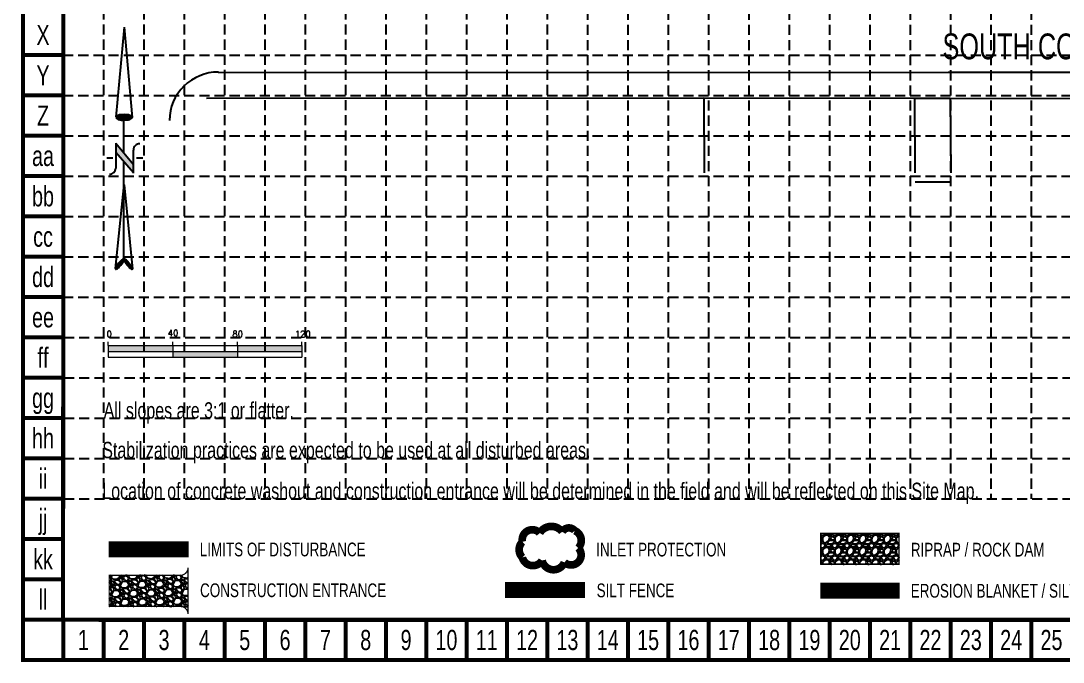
# Model space of a CAD drawing. Header units: feet. Extents: x 9897 to 20516, y 9531 to 20344.
# Drawn here: x 9897 to 10543, y 9531 to 9928 of the extents above; entities that cross this region are included whole.
import ezdxf
from ezdxf.enums import TextEntityAlignment as Align

# ---------------------------------------------------------------- set-up
doc = ezdxf.new("R2010")
doc.units = ezdxf.units.FT
doc.header["$MEASUREMENT"] = 0
doc.linetypes.add('ACAD_ISO02W100', pattern=[15, 12, -3])
doc.linetypes.add('HIDDEN', pattern=[0.375, 0.25, -0.125])
doc.layers.get('0').update_dxf_attribs({"lineweight": 18})
for name, color, linetype in [('BASE', 7, 'Continuous'), ('BDY-BC', 20, 'Continuous'), ('GRID', 254, 'HIDDEN'), ('LEGEND', 7, 'Continuous'), ('NARROW', 7, 'Continuous')]:
    doc.layers.add(name, color=color, linetype=linetype)
doc.layers.add('BDY-ADJ', color=6, linetype='Continuous', lineweight=25)
doc.layers.add('TEXT-STREET NAMES', color=5, linetype='Continuous', lineweight=35)
doc.styles.add('L120', font='simplex.shx', dxfattribs={"height": 4.8})
doc.styles.get("Standard").update_dxf_attribs({"font": 'ARIAL.TTF', "width": 0.7})

# ---------------------------------------------------------------- blocks, each defined once
blk = doc.blocks.new('North Arrow')
at = {"layer": 'NARROW'}
for p, q in [((32.43254981860446, 3.058265073213988), (32.43254981860446, 4.631385762768332)), ((0, 0), (22.36344290151465, 2.002084736559482)), ((0, 0), (22.3340256442134, -2.022002755547874)), ((28.76667448424996, -2.091662794246076), (34.01874137947743, 2.319861484284047)), ((36.17825519122562, 2.333068732823449), (30.46489879658111, 2.333068732823449)), ((36.15693846157228, 2.319861484284047), (31.03953994826952, -2.091662794246076)), ((39.10239171702415, 0.006637234364461619), (59.96415737125062, 2.108618273159664)), ((21.65859055236069, -0.04755806894536363), (21.65587945617517, -0.04755806894536363)), ((31.2002493849468, -0.04755806894536363), (21.65859055236069, -0.04755806894536363)), ((28.76667448424996, -2.091662794246076), (34.95439482978327, -2.091662794246076)), ((57.4539157862273, -0.04755806894536363), (33.41071549255503, -0.04755806894536363)), ((59.8310793026576, -2.141789640390925), (39.04486644576536, -0.007715046158409677)), ((57.69334596529006, -0.02703537367779063), (57.76929195033517, -0.01344045038422337)), ((57.76514189648879, -0.05039075473177945), (57.69334596529006, -0.02703537367779063)), ((32.43254981860446, -4.261561808689294), (32.43254981860446, -2.800806882678444))]:
    blk.add_line(p, q, dxfattribs=at)
blk.add_lwpolyline([(22.36469003275943, -2.029144276148145), (22.58571216360451, -1.926685835660464, 0.09157658552841703), (22.86600292222374, -1.437143250313966, 0.04830551554414139), (23.03449076013294, -0.7510674610057322), (23.07365352004581, -0.007926344824227272), (23.0138871940153, 0.8191116749912908, 0.04830551554426889), (22.86600292222374, 1.421290560665511, 0.0915765855283463), (22.58571216360451, 1.91083314601201), (22.36469003275943, 2.01329158649969), (22.14366790191434, 1.91083314601201, 0.09157658552851158), (21.86337714329511, 1.421290560665511, 0.04830551554418233), (21.71549287155813, 0.8191116749912908), (21.65572654552761, -0.007926344824227272), (21.71549287155813, -0.8349643646397453, 0.04830551554422624), (21.86337714329511, -1.437143250313966, 0.09157658552816902), (22.14366790191434, -1.926685835660464)], format="xyb", close=True, dxfattribs=at)
for points in [[(57.45558378554506, -0.03134526075882604), (57.43996657389744, 0.0836624617477355, -0.06681784727068599), (57.67471216397553, 0.4712181194372533, -0.03073031192727785), (58.00862399094058, 0.8372912985578296), (58.52165351551321, 1.292257312707079), (59.07299621394941, 1.699951556056476, -0.03073031192742202), (59.50028108291463, 1.950818694931513, -0.06681784727061153), (59.92804734067704, 2.100220530974184), (60.03732810972451, 2.061125939999329)], [(60.03732810972451, 2.061125939999329), (60.05294532137214, 1.946118217492767, -0.06681784727066456), (59.81819973129404, 1.558562559803249, -0.03073031192683177), (59.43379851860755, 1.137137013811298), (58.97125837981093, 0.7375233665334235), (58.41991568137473, 0.3298291232385964, -0.03073031192764033), (57.99263081235495, 0.07896198436355917, -0.03669233332525137), (57.76236303227506, -0.01733721801429056)], [(57.45558378554506, -0.03527464659782709), (57.43996657389744, -0.150282369049819, 0.06681784727068599), (57.67471216397553, -0.5378380267393368, 0.03073031192727785), (58.00862399094058, -0.903911205859913), (58.52165351551321, -1.358877220063732), (59.07299621394941, -1.766571463358559, 0.03073031192742202), (59.50028108291463, -2.017438602233597, 0.06681784727061153), (59.92804734067704, -2.166840438276267), (60.03732810972451, -2.127745847301412)], [(60.03732810972451, -2.127745847301412), (60.05294532137214, -2.012738124794851, 0.06681784727066456), (59.81819973129404, -1.625182467105333, 0.03073031192683177), (59.43379851860755, -1.203756921113381), (58.97125837981093, -0.804143273835507), (58.41991568137473, -0.3964490305406798, 0.03073031192764033), (57.99263081235495, -0.1455818916656426, 0.03669233332525137), (57.76236303227506, -0.04928268934236257)]]:
    blk.add_lwpolyline(points, format="xyb", dxfattribs=at)
for centre, start, end in [((30.46491631666868, 3.862994872579293), 178.8769027564139, 270), ((34.95439482978327, -3.621588933947351), 358.8769027564139, 90)]:
    blk.add_arc(centre, 1.529926139739004, start, end, dxfattribs=at)
for points in [[(23.02743242273209, -0.7618279882990464), (21.67003612299595, -0.04525802260104683), (23.06525461068304, -0.04525802260104683), (21.71626324154204, 0.8195677980802429)], [(23.06525461068304, -0.04525802260104683), (21.71626324154204, 0.8195677980802429), (23.01902749208239, 0.7489697719211108), (21.85494459723486, 1.41965102062386)], [(23.01902749208239, 0.7489697719211108), (21.85494459723486, 1.41965102062386), (22.86773874044229, 1.437300527177285), (22.14491470462235, 1.910307302568981)], [(22.86773874044229, 1.437300527177285), (22.14491470462235, 1.910307302568981), (22.58617356370451, 1.910307302568981), (22.35503797086494, 2.002084736559482)], [(31.04573626156707, -2.092600781761575), (36.15173163068903, 2.358604768796795), (28.74698772917327, -2.064361571265181), (34.01267678058502, 2.358604768796795)], [(57.44388876337325, 0.08001449623407098), (57.69525844847522, -0.01106567331589758), (57.49810575425727, 0.2124947428819723), (57.77083364797363, -0.01106567331589758)], [(57.450460519849, -0.04004572727353661), (57.68868669199946, -0.016585683588346), (57.44388876337325, 0.08001449623407098), (57.69525844847522, -0.01106567331589758)], [(57.49810575425727, 0.2124947428819723), (57.77083364797363, -0.01106567331589758), (57.59996797960412, 0.3891350717640307), (57.940056377156, 0.06345446541672572)], [(57.59996797960412, 0.3891350717640307), (57.940056377156, 0.06345446541672572), (57.68211493557828, 0.4981552747267415), (58.06984856753843, 0.1324545938769006)], [(57.68211493557828, 0.4981552747267415), (58.06984856753843, 0.1324545938769006), (57.83819415180915, 0.663755583063903), (58.29493122679196, 0.2580348277115263)], [(57.83819415180915, 0.663755583063903), (58.29493122679196, 0.2580348277115263), (58.02877508955135, 0.8569559427633067), (58.51837094691291, 0.405695102581376)], [(58.02877508955135, 0.8569559427633067), (58.51837094691291, 0.405695102581376), (58.26042950528063, 1.069476338470849), (58.73031009321494, 0.5657754006460891)], [(58.26042950528063, 1.069476338470849), (58.73031009321494, 0.5657754006460891), (58.51837094691291, 1.297176762400341), (59.04904028220699, 0.8114158579883224)], [(58.51837094691291, 1.297176762400341), (59.04904028220699, 0.8114158579883224), (58.69580837170361, 1.422756996180397), (59.26097942850902, 0.9949561996836565)], [(59.26426530671961, 0.9963362022790534), (58.69416543257103, 1.419996991044172), (59.44663154890804, 1.149516487475921), (59.00303798687673, 1.64907741756906)], [(59.44663154890804, 1.149516487475921), (59.00303798687673, 1.64907741756906), (59.61749721722299, 1.335816834307479), (59.27576588053853, 1.822957741314895)], [(59.61749721722299, 1.335816834307479), (59.27576588053853, 1.822957741314895), (59.80972109409777, 1.551097235151246), (59.4926338442383, 1.954057985367399)], [(59.80972109409777, 1.551097235151246), (59.4926338442383, 1.954057985367399), (59.93129858887187, 1.730497569169529), (59.69471535579942, 2.039618144699489)], [(59.93129858887187, 1.730497569169529), (59.69471535579942, 2.039618144699489), (60.05287608364597, 1.941637962281675), (59.93129858887187, 2.103098262887215)], [(60.05287608364597, 1.941637962281675), (59.93129858887187, 2.103098262887215), (60.03644669248388, 2.064458190925507)], [(22.86773874044229, -1.439569039612252), (21.72466817219174, -0.8747848301754857), (23.02743242273209, -0.7618279882990464), (21.67003612299595, -0.04525802260104683)], [(22.5777686330548, -1.930225321557373), (21.86334952788457, -1.446628842222708), (22.86773874044229, -1.439569039612252), (21.72466817219174, -0.8747848301754857)], [(22.36344290151465, -2.014942952937417), (22.14491470462235, -1.930225321557373), (22.5777686330548, -1.930225321557373), (21.86334952788457, -1.446628842222708)], [(57.4373170068975, -0.1421659174229717), (57.68868669199946, -0.02210569386079442), (57.450460519849, -0.04004572727353661), (57.68868669199946, -0.016585683588346)], [(57.45703227632475, -0.1932260124704044), (57.69525844847522, -0.02762570418781252), (57.4373170068975, -0.1421659174229717), (57.68868669199946, -0.02210569386079442)], [(57.52603571929285, -0.3257062591183058), (57.76426189149788, -0.05108574781843345), (57.45703227632475, -0.1932260124704044), (57.69525844847522, -0.02762570418781252)], [(57.63446970111545, -0.4802665469105705), (57.90062583830149, -0.1021458429204358), (57.52603571929285, -0.3257062591183058), (57.76426189149788, -0.05108574781843345)], [(57.78397716092513, -0.6624268860650773), (58.09120677609826, -0.2001260253382497), (57.63446970111545, -0.4802665469105705), (57.90062583830149, -0.1021458429204358)], [(57.97455809866733, -0.8735672791772231), (58.33600470472447, -0.3477863002626691), (57.78397716092513, -0.6624268860650773), (58.09120677609826, -0.2001260253382497)], [(58.24071423585337, -1.113687726247008), (58.61366141578401, -0.5423666625029), (57.97455809866733, -0.8735672791772231), (58.33600470472447, -0.3477863002626691)], [(58.61366141578401, -1.433848322321865), (58.92746278743289, -0.771447089027788), (58.24071423585337, -1.113687726247008), (58.61366141578401, -0.5423666625029)], [(58.91431927448139, -1.64498871543401), (59.20019068109468, -1.004667523229728), (58.61366141578401, -1.433848322321865), (58.92746278743289, -0.771447089027788)], [(59.11804372517508, -1.794028992899257), (59.56985198281473, -1.35518817585762), (58.91760515269198, -1.651888728247286), (59.20019068109468, -1.011567536097573)], [(59.34805520177179, -1.927889242142555), (59.81300697236293, -1.62152867174882), (59.11804372517508, -1.794028992899257), (59.56985198281473, -1.35518817585762)], [(59.53699320043597, -1.324828119304584), (59.41377276652929, -1.18406785724801), (59.20840537670301, -1.014327541233797)], [(59.58299549571166, -2.052089473381784), (59.92801271066128, -1.787128980031412), (59.34805520177179, -1.927889242142555), (59.81300697236293, -1.62152867174882)], [(59.78343406819477, -2.12522960951901), (60.04630432717022, -2.007929391147627), (59.58299549571166, -2.052089473381784), (59.92801271066128, -1.787128980031412)], [(59.92308389326354, -2.166629686616943), (60.03808963156189, -2.132129622386856), (59.78343406819477, -2.12522960951901), (60.04630432717022, -2.007929391147627)]]:
    blk.add_solid(points, dxfattribs=at)
blk = doc.blocks.new('scale')
h = blk.add_hatch(color=7)
h.paths.add_polyline_path([(1.562058031759079, -6.672398720455021), (1.56205803175817, -3.068643953940409), (-38.43794196824183, -3.068643953940409), (-38.43794196824183, -6.67239872045684)])
h.paths.add_polyline_path([(1.562058031759079, -6.672398720453202), (1.56205803175817, -10.27615348697145), (41.56205803175817, -10.27615348697145), (41.56205803175726, -6.672398720458659)])
h.paths.add_polyline_path([(41.56205803175817, -3.068643953940409), (41.56205803175726, -6.672398720458659), (81.56205803175908, -6.672398720453202), (81.56205803175817, -3.068643953940409)])
at = {"color": 7}
for p, q in [((-38.43794196824183, -3.068643953940409), (-38.43794196824183, -0.6686439539407729)), ((-38.43794196824183, -3.068643953940409), (1.56205803175817, -3.068643953940409)), ((-38.43794196824183, -3.068643953940409), (-38.43794196824183, -10.27615348697145)), ((1.56205803175817, -3.068643953940409), (1.56205803175817, -0.6686439539407729)), ((1.56205803175817, -3.068643953940409), (81.56205803175817, -3.068643953940409)), ((1.56205803175817, -3.068643953940409), (1.56205803175817, -10.27615348697145)), ((41.56205803175817, -3.068643953940409), (41.56205803175817, -0.6686439539407729)), ((41.56205803175817, -3.068643953940409), (41.56205803175817, -10.27615348697145)), ((81.56205803175817, -3.068643953940409), (81.56205803175817, -0.6686439539407729)), ((81.56205803175817, -3.068643953940409), (81.56205803175817, -10.27615348697145)), ((-38.43794196824183, -6.672398720453202), (81.56205803175817, -6.672398720455021)), ((-38.43794196824183, -10.27615348697145), (1.56205803175817, -10.27615348697145)), ((1.56205803175817, -10.27615348697145), (81.56205803175817, -10.27615348697145))]:
    blk.add_line(p, q, dxfattribs=at)
at = {"color": 7, "style": 'L120'}
for s, p in [('40', (-1.584930042246015, 2.778773312977137)), ('0', (-39.49903400767744, 2.193389065856536)), ('80', (38.45060770427972, 2.193389065856536)), ('120', (77.16673778895802, 2.193409994861213))]:
    blk.add_text(s, height=3.84, dxfattribs=at).set_placement(p)

msp = doc.modelspace()

# ---------------------------------------------------------------- hatches: boundary and pattern name
at = {"layer": 'LEGEND', "linetype": 'ACAD_ISO02W100'}
h = msp.add_hatch(dxfattribs=at)
h.set_pattern_fill('GRAVEL', color=240, scale=7.618050000000003, style=0)
h.set_pattern_definition([(228.0128, (9850.3079559021, 9206.792193903259), (-60.94438653249249, -68.5624602204311), [1.0249019748, -101.4654783384]), (184.9697, (9849.6223314021, 9206.030388903235), (91.41660801051395, 7.617983776345073), [1.758763967400001, -174.11757944625]), (132.5103999999999, (9847.870179902102, 9205.87802790325), (76.18042929190197, -83.7986160779845), [1.240127123400001, -122.7727375776001]), (267.2737, (9844.899140402102, 9203.97351540323), (7.618019662846628, 152.3610022471227), [1.601603595900001, -158.5587255219001]), (292.8337, (9844.822959902102, 9202.37372490323), (-38.09032546011542, 91.41657266474371), [1.570499097750002, -155.4796239826502]), (357.2737, (9845.432403902101, 9200.926295403238), (-152.3610022471227, 7.618019662846632), [1.601603595900001, -158.5587255219001]), (37.6942, (9847.032194402102, 9200.850114903233), (-99.03470595928503, -76.18042690603319), [2.11803882345, -209.68567592445]), (72.2553, (9848.7081654021, 9202.14518340324), (53.32643199082796, 167.5970712893917), [1.999646708400003, -197.9650926940502]), (121.4296, (9849.317609402102, 9204.049695903235), (-60.94446272836728, 99.03461218775224), [1.607027647500001, -159.0959123176501]), (175.2364, (9848.4796239021, 9205.420944903246), (83.79855720910994, -7.617985495390117), [1.834670217599986, -89.89880257214924]), (222.3974, (9846.6512919021, 9205.573305903257), (-91.41665600084347, -83.79848968038766), [2.3726264364, -234.8901924187501]), (138.8141, (9852.441009902102, 9203.897334903251), (-53.32637244891328, 45.70827953291079), [0.8098063330500005, -80.17116978420005]), (171.4692, (9851.831565902101, 9204.430598403233), (99.03463693363591, -15.23616025907863), [1.540651577849987, -152.5248718735484]), (225, (9850.3079559021, 9204.65913990325), (-8.457734512745677e-16, -7.618052357397592), [1.07735224905, -9.696193095600009]), (203.1986, (9849.774692402101, 9205.573305903257), (38.09024794820832, 15.23611009593392), [0.5801754519000004, -57.43716405075003]), (291.8014, (9849.241428902102, 9205.344764403242), (-7.61804931818947, 22.8541520798097), [0.8204868391500002, -40.20396938910002]), (30.9638, (9849.5461509021, 9204.582959403244), (22.85413493369109, 15.23611891973748), [1.332617868449988, -43.08786601514961]), (161.5651, (9850.688858402102, 9205.268583903237), (15.23610331075092, -7.618037835670749), [0.963614762550001, -23.12677715535002]), (16.38950000000001, (9844.822959902102, 9205.344764403242), (76.18051674761226, 22.8540944630288), [1.34991846, -133.64227035225]), (70.3462, (9846.118028402101, 9205.725666903241), (-30.47216379424033, -83.79856626915499), [1.13250693105, -112.1179500144]), (293.1986, (9850.688858402102, 9206.792193903259), (-15.23611009593392, 38.09024794820832), [1.160343285750001, -56.85699621690004]), (343.6105, (9851.145941402103, 9205.725666903241), (-76.18051674761226, 22.85409446302881), [1.349918459999988, -133.6422703522485]), (339.444, (9844.822959902102, 9200.621573403245), (-38.09026405181641, 15.23606950053945), [1.301772384, -63.7868772882]), (294.7751, (9846.041847902101, 9200.16449040324), (-38.09019049727917, 83.79857606774151), [1.090737162899988, -107.9831391061492]), (66.80140000000002, (9850.765038902102, 9199.174143903227), (15.23611009593393, 38.09024794820832), [1.160343285750001, -56.85699621690001]), (17.35400000000001, (9851.222121902101, 9200.240670903246), (-99.03466538158067, -30.47215811793509), [1.27702133955, -126.4247698032]), (69.444, (9847.032194402102, 9199.174143903227), (-15.23606950053948, -38.0902640518164), [0.6508861920000008, -64.43776348020005]), (101.3098999999995, (9850.3079559021, 9199.174143903227), (-7.61803196168872, 30.47220573053302), [0.3884443694999988, -38.45613732344986]), (165.9638, (9850.2317754021, 9199.555046403226), (22.85415415937714, -7.618035200880841), [1.57049909775, -29.83952094750001]), (186.009, (9848.7081654021, 9199.935948903225), (76.18049810238978, 7.618044800542546), [1.455428452500001, -144.0872111101501]), (303.6901, (9849.5461509021, 9203.897334903251), (-7.618060166342505, 15.23609663107859), [1.098690407100001, -26.36857738845002]), (353.1572, (9850.155594902102, 9202.983168903243), (129.5068451661838, -15.23616092859073), [1.918179281700001, -189.89942131215]), (60.94540000000001, (9852.060107402101, 9202.754627403227), (-30.47220020720548, -53.32635292967112), [0.7843239558000004, -77.64830016570005]), (90, (9852.441009902102, 9203.440251903246), (-7.618050000000003, 7.618050000000003), [0.4570830000000001, -7.160967000000002]), (120.2564, (9848.5558044021, 9200.16449040324), (30.47216104740727, -53.32636870882417), [1.0583299782, -104.775003036]), (48.01279999999999, (9848.022540902102, 9201.078656403248), (60.94438653249249, 68.5624602204311), [2.0498039496, -100.4405763636]), (0, (9849.393789902102, 9202.602266403244), (7.618050000000003, 7.618050000000003), [1.980693000000001, -5.637357000000001]), (325.3048, (9851.374482902102, 9202.602266403244), (-76.18045626467992, 53.32641558832107), [1.2045203577, -119.2474239957]), (254.0546, (9852.364829402102, 9201.916641903252), (-7.618049156654296, -30.47220096484243), [1.109203316100001, -54.35103866940003]), (207.646, (9852.060107402101, 9200.850114903233), (-144.7429180588846, -76.18055875930848), [1.805973023250001, -178.7916264057]), (175.4261, (9850.460316902101, 9200.012129403229), (-99.03465425324978, 7.618010394985197), [1.910599321949983, -189.1491271856984])])
h.paths.add_polyline_path([(10392.357049058, 9591.522854805648), (10440.83734156578, 9591.436707614082), (10440.83734156578, 9610.481832614056), (10392.357049058, 9610.40873113405)])
at = {"layer": 'LEGEND'}
h = msp.add_hatch(dxfattribs=at)
h.set_pattern_fill('GRAVEL', color=4, scale=7.701447600000002, angle=-43.93425516442545, style=0)
h.set_pattern_definition([(184.0785448355745, (-813.5051927483619, 4906.610031711934), (-92.46037227595234, -7.166736209678249), [1.0361219543136, -102.5762583117888]), (141.0354448355745, (-814.5386925728417, 4906.536338735717), (71.89658902189623, -58.57613632958984), [1.778017804516802, -176.0237087370301]), (88.57614483557452, (-815.921164236479, 4907.654425239502), (-3.317829439073703, -114.4421667949971), [1.253703251908802, -124.1167759679233]), (223.3394448355745, (-819.4200191292584, 4908.35187271091), (112.4163647707931, 105.5783666690362), [1.6191369405288, -160.2945263065609]), (248.8994448355745, (-820.5976181282495, 4907.240628344195), (36.39163671407947, 93.27072114286294), [1.587691929978, -157.1817167083549]), (313.3394448355745, (-821.1691984721983, 4905.759389520233), (-105.5783666690362, 112.4163647707931), [1.619136940528801, -160.2945263065609]), (353.7599448355745, (-820.0579541054722, 4904.581790521227), (-125.5343435920514, 14.00485331469946), [2.141225774780401, -211.9811822714126]), (28.32104483557454, (-817.9294161783073, 4904.3490531014), (156.3800115809516, 84.60936346974917), [2.021537577628801, -200.1322894982797]), (77.49534483557453, (-816.1498500902962, 4905.308095161602), (25.09687449651502, 114.8473413578988), [1.62462037121999, -160.8375938840736]), (131.3021448355745, (-815.7980876800793, 4906.894178494921), (55.66355798014249, -64.32471181375107), [1.8547550284032, -90.8829578845188]), (178.4631448355746, (-817.0222796881826, 4908.28754386164), (-125.3317742821087, 3.115236507168072), [2.398600452124802, -237.4616218936502]), (94.87984483557395, (-813.9828222860342, 4903.006332309819), (-6.761593420982082, 70.68116068412658), [0.8186715813275983, -81.04883311657419]), (127.5349448355745, (-814.0524636962546, 4903.822039983562), (61.41212692551245, -80.55791057722499), [1.5575176582812, -154.1946178393237]), (181.0657448355745, (-815.0013768414356, 4905.057125694743), (-5.343516271648014, -5.546094634825442), [1.08914642103959, -9.802340893699123]), (159.2643448355745, (-814.7483815915584, 4906.096702868234), (38.41749941699672, -15.62537846410303), [0.5865268463208001, -58.06594984667399]), (247.8671448355745, (-815.2969135344028, 4906.304366103938), (10.484452890925, 21.98179440978342), [0.8294690108628004, -40.64409705399122]), (347.0295448355745, (-815.6094212794669, 4905.536016227349), (27.32531029424611, -4.938333675242777), [1.3472065272204, -43.55956475889482]), (117.6308448355745, (-814.29659102605, 4905.233637397335), (5.748682161778336, -16.23311562117743), [0.9741638083715953, -23.37995450526109]), (332.4552448355745, (-818.5136474271931, 4909.403604582437), (71.4914462776398, -36.7969196045251), [1.36469651472, -135.1053015224221]), (26.4119448355745, (-817.3036359001198, 4908.772511743292), (-80.96301752662951, -39.63300087211785), [1.1449049016636, -113.3453465198209]), (249.2643448355745, (-813.2278881024286, 4906.342855981037), (15.62537846410303, 38.41749941699672), [1.173045991193999, -57.47943070180076]), (299.6762448355745, (-813.6432145738472, 4905.245792095345), (-39.43043647941019, 70.07339625202805), [1.36469651472, -135.1053015224221]), (295.5097448355746, (-821.826626490416, 4905.965026972895), (-17.04346697994144, 37.80974657982218), [1.316023365888, -64.48517573430239]), (250.8408448355745, (-821.2598625005194, 4904.777299058896), (31.04825780998855, 87.72457243599095), [1.1026778644728, -109.1652703132068]), (22.86714483557454, (-818.5159417913455, 4900.743327916266), (37.80976483855827, 17.04342678144042), [1.173045991194001, -57.47943070180083]), (333.4197448355745, (-817.4350841696978, 4901.199170047764), (-93.47324823495836, 47.28135964102321), [1.2910013626356, -127.8087883357824]), (25.50974483557454, (-821.2335273214594, 4903.361650079119), (-37.80974657982218, -17.04346697994141), [0.6580116829440004, -65.14318741724642]), (57.37564483557452, (-818.8487073664655, 4901.063938793367), (15.82798270562809, 27.52787781183789), [0.3926968131240001, -38.8771308267804]), (122.0295448355745, (-818.6369925647487, 4901.394678585458), (11.29477754630379, -21.57662891635096), [1.587691929977998, -30.16618517681997]), (142.0747448355744, (-819.4790354175566, 4902.740686154994), (60.80443877548701, -47.88905571670926), [1.47136156398, -145.6645868949349]), (259.7558448355745, (-816.0903375950948, 4905.036867864704), (5.140926553256077, 16.43570513360506), [1.1107181757672, -26.6572439198604]), (309.2229448355745, (-816.2878719157816, 4903.943855545013), (83.59650412372876, -101.931975311596), [1.939178296994385, -191.9783202401974]), (17.01114483557456, (-815.0616541246782, 4902.441594102932), (-59.58897620689577, -17.44859394525701), [0.7929102391055978, -78.49834471488217]), (46.06574483557452, (-814.3034331631206, 4902.673566734683), (-0.2025783004897852, 10.88960753669581), [0.462086856, -7.239360744000002]), (76.3221448355745, (-819.4296518373922, 4903.013939234937), (-15.22027213351294, -60.19669520051566), [1.069915906382401, -105.9220135955521]), (4.078544835574532, (-819.1766565875187, 4904.053516408424), (92.46037227595234, 7.166736209678265), [2.072243908627199, -101.5401363574751]), (316.0657448355745, (-817.1096569385481, 4904.200902360887), (10.88960753669581, 0.2025783004897866), [2.002376376000001, -5.699071224000001]), (281.3705448355745, (-815.6676727797167, 4902.811588560172), (-18.05624901352444, 92.25781368360651), [1.217706685826401, -120.5528694794424]), (210.1203448355745, (-815.4275970159324, 4901.617783297153), (-26.92015145379992, -16.84085835023919), [1.121346173455201, -54.94603951378083]), (163.7117448355745, (-816.3975327792105, 4901.055070873284), (-158.810929595954, 46.06578337567912), [1.825743675293989, -180.7489242105612]), (131.4918448355745, (-818.1499989001022, 4901.567138722018), (-66.75572420012612, 75.01175710403739), [1.9315153566324, -191.2198123675225])])
edge = h.paths.add_edge_path()
edge.add_line((10000.22538870961, 9560.47549401433), (10000.22538870961, 9589.359006741668))
edge.add_arc((9995.41147088915, 9589.35900674166), 4.813917820455956, -89.96094406197471, 9.231371222995222e-11, ccw=False)
edge.add_line((9995.414752318657, 9584.545090039606), (9951.29814614105, 9584.541094106484))
edge.add_line((9951.29814614105, 9584.541094106484), (9951.29814614105, 9565.270988689344))
edge.add_line((9951.29814614105, 9565.270988689343), (9995.408189459667, 9565.289410716365))
edge.add_arc((9995.411470889168, 9560.475494014328), 4.813917820438199, 2.5920599000528455e-11, 90.0390559379598, ccw=False)

# ---------------------------------------------------------------- linework, layer by layer
at = {"layer": 'BASE', "const_width": 2.5}
for points in [[(9897.835646087433, 9531.974533368671), (11497.83564608743, 9531.974533368671), (11497.83564608743, 10531.97453336867), (9897.835646087433, 10531.97453336867)], [(9922.78104091933, 9556.96798653512), (11472.90548956443, 9556.924632954928), (11472.87318095228, 10506.98649369909), (9923.096056785607, 10507.01527359462)]]:
    msp.add_lwpolyline(points, close=True, dxfattribs=at)
for points in [[(9922.835646087433, 9906.974533368671), (9897.835646087433, 9906.974533368671)], [(9922.835646087433, 9881.974533368671), (9897.835646087433, 9881.974533368671)], [(9922.835646087433, 9856.974533368671), (9897.835646087433, 9856.974533368671)], [(9922.835646087433, 9831.974533368671), (9897.835646087433, 9831.974533368671)], [(9922.835646087433, 9806.974533368671), (9897.835646087433, 9806.974533368671)], [(9922.835646087433, 9781.974533368671), (9897.835646087433, 9781.974533368671)], [(9922.835646087433, 9756.974533368671), (9897.835646087433, 9756.974533368671)], [(9922.835646087433, 9731.974533368671), (9897.835646087433, 9731.974533368671)], [(9922.835646087433, 9706.974533368671), (9897.835646087433, 9706.974533368671)], [(9922.835646087433, 9681.974533368671), (9897.835646087433, 9681.974533368671)], [(9922.835646087433, 9656.974533368671), (9897.835646087433, 9656.974533368671)], [(9922.835646087433, 9631.974533368671), (9897.835646087433, 9631.974533368671)], [(9922.835646087433, 9606.974533368671), (9897.835646087433, 9606.974533368671)], [(9922.835646087433, 9581.974533368671), (9897.835646087433, 9581.974533368671)], [(9922.835646087433, 9556.974533368671), (9897.835646087433, 9556.974533368671)], [(9922.835646087433, 9531.974533368671), (9922.835646087433, 9556.974533368671)], [(9947.835646087433, 9531.974533368671), (9947.835646087433, 9556.974533368671)], [(9972.835646087433, 9531.974533368671), (9972.835646087433, 9556.974533368671)], [(9997.835646087433, 9531.974533368671), (9997.835646087433, 9556.974533368671)], [(10022.83564608743, 9531.974533368671), (10022.83564608743, 9556.974533368671)], [(10047.83564608743, 9531.974533368671), (10047.83564608743, 9556.974533368671)], [(10072.83564608743, 9531.974533368671), (10072.83564608743, 9556.974533368671)], [(10097.83564608743, 9531.974533368671), (10097.83564608743, 9556.974533368671)], [(10122.83564608743, 9531.974533368671), (10122.83564608743, 9556.974533368671)], [(10147.83564608743, 9531.974533368671), (10147.83564608743, 9556.974533368671)], [(10172.83564608743, 9531.974533368671), (10172.83564608743, 9556.974533368671)], [(10197.83564608743, 9531.974533368671), (10197.83564608743, 9556.974533368671)], [(10222.83564608743, 9531.974533368671), (10222.83564608743, 9556.974533368671)], [(10247.83564608743, 9531.974533368671), (10247.83564608743, 9556.974533368671)], [(10272.83564608743, 9531.974533368671), (10272.83564608743, 9556.974533368671)], [(10297.83564608743, 9531.974533368671), (10297.83564608743, 9556.974533368671)], [(10322.83564608743, 9531.974533368671), (10322.83564608743, 9556.974533368671)], [(10347.83564608743, 9531.974533368671), (10347.83564608743, 9556.974533368671)], [(10372.83564608743, 9531.974533368671), (10372.83564608743, 9556.974533368671)], [(10397.83564608743, 9531.974533368671), (10397.83564608743, 9556.974533368671)], [(10422.83564608743, 9531.974533368671), (10422.83564608743, 9556.974533368671)], [(10447.83564608743, 9531.974533368671), (10447.83564608743, 9556.974533368671)], [(10472.83564608743, 9531.974533368671), (10472.83564608743, 9556.974533368671)], [(10497.83564608743, 9531.974533368671), (10497.83564608743, 9556.974533368671)], [(10522.83564608743, 9531.974533368671), (10522.83564608743, 9556.974533368671)]]:
    msp.add_lwpolyline(points, dxfattribs=at)
at = {"layer": 'BDY-ADJ', "color": 253}
for p, q in [((10319.92714351044, 9880.286835610854), (10011.73679421553, 9880.150894164108)), ((10450.6518608051, 9880.15333011508), (10319.9100283742, 9880.286853090063)), ((10319.9100283742, 9880.286853090063), (10320.06776409654, 9833.936320876892)), ((10472.48168829402, 9880.164425925144), (10450.6518608051, 9880.15333011508)), ((10450.79370873489, 9833.936320876892), (10450.6518608051, 9880.15333011508)), ((10472.48168829402, 9880.164425925144), (10847.65077375717, 9880.726734994492)), ((10472.48168829402, 9880.164425925144), (10472.88744033742, 9833.93632087689)), ((10472.93798240668, 9828.177966420159), (10450.81127282449, 9828.213574745923))]:
    msp.add_line(p, q, dxfattribs=at)
at = {"layer": 'BDY-BC', "color": 7}
for p, q in [((10019.06820237241, 9896.11098911066), (10471.22317326736, 9896.428367043482)), ((10471.22317326736, 9896.428367043482), (11465.07023262215, 9896.26473604001))]:
    msp.add_line(p, q, dxfattribs=at)
msp.add_arc((10018.81703748251, 9866.28149659469), 30.15925902626537, 89.52327629392971, 179.5702830435287, dxfattribs=at)
at = {"layer": 'GRID', "color": 8, "linetype": 'HIDDEN', "ltscale": 25}
for p, q in [((9947.752060727724, 10507.21188335809), (9947.752060727724, 9631.864117293864)), ((9972.752060727724, 10507.21188335809), (9972.752060727724, 9631.864117293864)), ((9997.752060727724, 10507.21188335809), (9997.752060727724, 9631.864117293864)), ((10022.75206072772, 10507.21188335809), (10022.75206072772, 9631.864117293864)), ((10047.75206072772, 10507.21188335809), (10047.75206072772, 9631.864117293864)), ((10072.75206072772, 10507.21188335809), (10072.75206072772, 9631.864117293864)), ((10097.75206072772, 10507.21188335809), (10097.75206072772, 9631.864117293864)), ((10122.75206072772, 10507.21188335809), (10122.75206072772, 9631.864117293864)), ((10147.75206072772, 10507.21188335809), (10147.75206072772, 9631.864117293864)), ((10172.75206072772, 10507.21188335809), (10172.75206072772, 9631.864117293864)), ((10197.75206072772, 10507.21188335809), (10197.75206072772, 9631.864117293864)), ((10222.75206072772, 10507.21188335809), (10222.75206072772, 9631.864117293864)), ((10247.83564608743, 10506.97453336867), (10247.83564608743, 9631.864117293864)), ((10272.83564608743, 10506.97453336867), (10272.83564608743, 9631.864117293864)), ((10297.83564608743, 10506.97453336867), (10297.83564608743, 9631.864117293864)), ((10322.83564608743, 10506.97453336867), (10322.83564608743, 9631.864117293864)), ((10347.83564608743, 10506.97453336867), (10347.83564608743, 9631.864117293864)), ((10372.83564608743, 10506.97453336867), (10372.83564608743, 9631.864117293864)), ((10397.83564608743, 10506.97453336867), (10397.83564608743, 9631.864117293864)), ((10422.83564608743, 10506.97453336867), (10422.83564608743, 9631.864117293864)), ((10447.83564608743, 10506.97453336867), (10447.83564608743, 9631.864117293864)), ((10472.83564608743, 10506.97453336867), (10472.83564608743, 9631.864117293864)), ((10497.83564608743, 10506.97453336867), (10497.83564608743, 9631.864117293864)), ((10522.83564608743, 10506.97453336867), (10522.83564608743, 9631.864117293864)), ((9922.835646087433, 9906.974533368671), (11472.83564608743, 9906.974533368671)), ((9922.835646087433, 9881.974533368671), (11472.83564608743, 9881.974533368671)), ((9922.835646087433, 9856.974533368671), (11472.83564608743, 9856.974533368671)), ((9922.835646087433, 9831.974533368671), (11472.83564608743, 9831.974533368671)), ((9922.835646087433, 9806.974533368671), (11472.83564608743, 9806.974533368671)), ((9922.835646087433, 9781.974533368671), (11472.83564608743, 9781.974533368671)), ((9922.835646087433, 9756.974533368671), (11472.83564608743, 9756.974533368671)), ((9923.396172202496, 9731.864117293864), (11473.3961722025, 9731.864117293864)), ((9923.396172202496, 9706.864117293864), (11473.3961722025, 9706.864117293864)), ((9923.396172202496, 9681.864117293864), (11473.3961722025, 9681.864117293864)), ((9923.396172202496, 9656.864117293864), (11473.3961722025, 9656.864117293864)), ((9923.396172202496, 9631.864117293864), (11473.3961722025, 9631.864117293864))]:
    msp.add_line(p, q, dxfattribs=at)
at = {"layer": 'LEGEND', "color": 170, "ltscale": 100, "const_width": 4.7404884285}
msp.add_lwpolyline([(10218.18102795121, 9610.743467930724, 0.5205670505517462), (10218.18102795121, 9610.743467930724, 0.7651954600696135), (10207.45795888097, 9605.345353117593, 0.4178788784126488), (10207.39153368947, 9595.632875506975, 0.6649002420699669), (10219.6455145346, 9593.762238113517, 0.744833174426672), (10233.46633007669, 9592.601852346577, 0.9756416855879776), (10242.07604294351, 9601.495585568622, 0.5205670505517462), (10239.93221042527, 9612.209762606484, 0.5205670505517462), (10232.07148805329, 9611.495483288289, 0.5402640007904789), (10218.18102795121, 9610.743467930724)], format="xyb", close=True, dxfattribs=at)
at = {"layer": 'LEGEND', "color": 240, "const_width": 0.9522562500000004}
msp.add_lwpolyline([(10392.357049058, 9591.522854805648), (10440.83734156578, 9591.436707614082), (10440.83734156578, 9610.481832614056), (10392.357049058, 9610.40873113405)], close=True, dxfattribs=at)
at = {"layer": 'LEGEND', "color": 1, "linetype": 'HIDDEN', "ltscale": 50, "const_width": 9.9}
msp.add_lwpolyline([(9950.931281753814, 9600.743775224855), (10000.6074156344, 9600.743775224855)], dxfattribs=at)
at = {"layer": 'LEGEND', "color": 4, "const_width": 0.7701447600000003}
msp.add_lwpolyline([(10000.22538870961, 9560.47549401433), (10000.22538870961, 9589.359006741668, -0.4140139244211871), (9995.414752318657, 9584.545090039606), (9951.29814614105, 9584.541094106484), (9951.29814614105, 9565.270988689343), (9995.408189459667, 9565.289410716367, -0.4144132285109485)], format="xyb", close=True, dxfattribs=at)
at = {"layer": 'LEGEND', "color": 200, "const_width": 9.9}
msp.add_lwpolyline([(10196.58319048182, 9575.447370705317), (10246.2593243624, 9575.447370705317)], dxfattribs=at)
at = {"layer": 'LEGEND', "color": 84, "const_width": 9.9}
msp.add_lwpolyline([(10392.10649717271, 9574.997289358183), (10441.32255491667, 9574.998081316642)], dxfattribs=at)

# ---------------------------------------------------------------- block references
msp.add_blockref('scale', (9989.230318235961, 9730.014803371389))
at = {"layer": 'BASE', "xscale": 2.5, "yscale": 2.5, "zscale": 2.5, "rotation": 270}
msp.add_blockref('North Arrow', (9960.582990360239, 9924.31194902281), dxfattribs=at)

# ---------------------------------------------------------------- texts
at = {"layer": 'BASE', "width": 0.7}
for s, p in [('X', (9910.335646087433, 9919.474533368671)), ('Y', (9910.335646087433, 9894.474533368671)), ('Z', (9910.335646087433, 9869.474533368671)), ('aa', (9910.335646087433, 9844.474533368671)), ('bb', (9910.335646087433, 9819.474533368671)), ('cc', (9910.335646087433, 9794.474533368671)), ('dd', (9910.335646087433, 9769.474533368671)), ('ee', (9910.335646087433, 9744.474533368671)), ('ff', (9910.335646087433, 9719.474533368671)), ('gg', (9910.335646087433, 9694.474533368671)), ('hh', (9910.335646087433, 9669.474533368671)), ('ii', (9910.335646087433, 9644.474533368671)), ('jj', (9910.335646087433, 9619.474533368671)), ('kk', (9910.335646087433, 9594.474533368671)), ('ll', (9910.335646087433, 9569.474533368671)), ('1', (9935.335646087433, 9544.474533368671)), ('2', (9960.335646087433, 9544.474533368671)), ('3', (9985.335646087433, 9544.474533368671)), ('4', (10010.33564608743, 9544.474533368671)), ('5', (10035.33564608743, 9544.474533368671)), ('6', (10060.33564608743, 9544.474533368671)), ('7', (10085.33564608743, 9544.474533368671)), ('8', (10110.33564608743, 9544.474533368671)), ('9', (10135.33564608743, 9544.474533368671)), ('10', (10160.33564608743, 9544.474533368671)), ('11', (10185.33564608743, 9544.474533368671)), ('12', (10210.33564608743, 9544.474533368671)), ('13', (10235.33564608743, 9544.474533368671)), ('14', (10260.33564608743, 9544.474533368671)), ('15', (10285.33564608743, 9544.474533368671)), ('16', (10310.33564608743, 9544.474533368671)), ('17', (10335.33564608743, 9544.474533368671)), ('18', (10360.33564608743, 9544.474533368671)), ('19', (10385.33564608743, 9544.474533368671)), ('20', (10410.33564608743, 9544.474533368671)), ('21', (10435.33564608743, 9544.474533368671)), ('22', (10460.33564608743, 9544.474533368671)), ('23', (10485.33564608743, 9544.474533368671)), ('24', (10510.33564608743, 9544.474533368671)), ('25', (10535.33564608743, 9544.474533368671))]:
    msp.add_text(s, height=12.5, dxfattribs=at).set_placement(p, align=Align.MIDDLE_CENTER)
at = {"layer": 'BASE', "color": 7, "width": 0.7}
for s, p in [('All slopes are 3:1 or flatter.', (9947.920310239893, 9681.697364581869)), ('Stabilization practices are expected to be used at all disturbed areas.', (9947.053318511278, 9657.1093647843)), ('Location of concrete washout and construction entrance will be determined in the field and will be reflected on this Site Map.', (9947.067525308148, 9631.827645961228))]:
    msp.add_text(s, height=10.13860786439976, dxfattribs=at).set_placement(p)
at = {"layer": 'LEGEND', "width": 0.7}
for s, p in [('LIMITS OF DISTURBANCE', (10007.48563677107, 9596.302715740623)), ('INLET PROTECTION', (10253.17671888717, 9596.238077234933)), ('RIPRAP / ROCK DAM', (10448.15610494629, 9596.182638688042)), ('CONSTRUCTION ENTRANCE', (10007.66101106738, 9571.01602969745)), ('SILT FENCE', (10253.44290761461, 9570.950425815887)), ('EROSION BLANKET / SILT FENCE', (10448.12442851522, 9570.698104510517))]:
    msp.add_text(s, height=8.524772777050668, dxfattribs=at).set_placement(p)
at = {"layer": 'TEXT-STREET NAMES', "color": 7, "width": 0.7}
msp.add_text('SOUTH COOPER STREET', height=16, rotation=359.9905665909486, dxfattribs=at).set_placement((10467.80987618356, 9904.397902066437))

doc.saveas('drawing.dxf')
